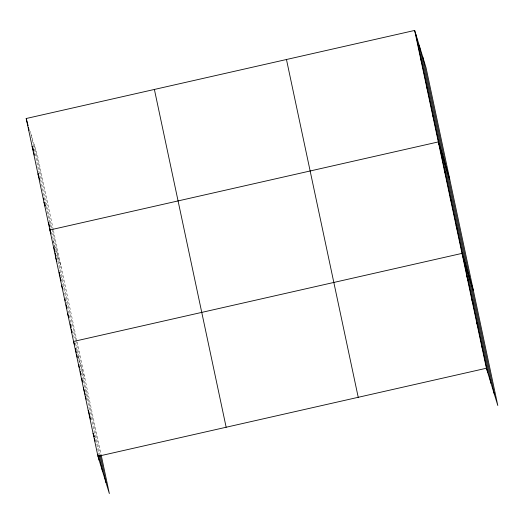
<?xml version="1.0" encoding="UTF-8"?>
<svg xmlns="http://www.w3.org/2000/svg" width="524" height="524" viewBox="0 0 524 524"><rect width="100%" height="100%" fill="white"/><g stroke="black" fill="none" stroke-linecap="round" stroke-linejoin="round"><path stroke-width="0.39" stroke-dasharray="2.62 1.97" d="M30.104 131.275L30.549 132.742M53.114 240.555L54.234 244.21M54.457 244.944L61.269 267.233M78.135 356.418L84.953 378.708M53.317 229.807L37.59 155.759L30.772 133.469L40.414 178.854M53.487 230.606L77.002 341.281M77.172 342.08L100.936 453.954M34.23 144.781L51.994 228.385M52.164 229.184L75.672 339.86M75.842 340.659L100.104 454.858M40.584 179.653L50.9 228.222M51.752 232.204L55.472 249.725M55.642 250.518L56.821 256.092M56.992 256.891L60.378 272.814M60.882 275.205L71.88 326.956M72.725 330.939L74.585 339.696M75.26 342.879L76.786 350.045M76.949 350.844L83.015 379.389M83.185 380.182L90.927 416.613M91.091 417.405L99.003 454.636"/><path stroke-width="0.79" d="M101.106 454.747L109.352 493.556L97.962 456.306L26.2 118.509L414.648 30.444L426.038 67.694L497.8 405.491L486.41 368.241L414.648 30.444M97.962 456.306L486.41 368.241M420.569 58.315L421.787 62.297M426.49 86.178L427.708 90.167M432.411 114.049L433.63 118.031M449.723 179.169L438.333 141.919L49.878 229.984L51.097 233.966M444.254 169.783L445.472 173.772M450.175 197.653L451.393 201.635M456.09 225.523L457.308 229.505M473.401 290.637L462.011 253.387L73.563 341.458L74.578 344.779M466.891 276.358L468.109 280.347M471.77 299.328L472.989 303.317M476.65 322.299L477.868 326.282M481.53 345.27L482.748 349.253M26.2 118.509L28.093 125.681M32.121 146.379L33.34 150.362L32.495 146.379M38.042 174.25L39.058 177.564M43.964 202.113L45.182 206.102L44.671 203.712M55.799 257.854L56.815 261.175M61.721 285.718L62.533 288.377M67.642 313.588L68.86 317.57M78.443 364.429L79.458 367.75M83.323 387.4L85.216 394.552M88.202 410.364L89.421 414.353M93.082 433.335L94.097 436.656M422.685 56.716L494.446 394.513M419.226 45.405L490.988 383.201M415.866 34.427L487.628 372.223M286.464 59.507L358.226 397.303M154.39 89.447L226.152 427.243M100.274 455.651L105.992 482.578M99.167 455.428L102.534 471.266M28.434 127.273L29.108 130.456M33.674 151.953L34.355 155.143M38.245 173.451L38.58 175.049M39.261 178.232L39.595 179.824M43.485 198.138L43.826 199.729M48.732 222.818L49.577 226.8M49.918 228.392L50.592 231.582M53.972 247.505L54.824 251.487M55.158 253.079L55.839 256.262M59.219 272.185L60.064 276.168M60.404 277.759L61.079 280.943M64.969 299.256L65.31 300.855M66.155 304.83L66.83 308.02M70.216 323.943L71.061 327.926M71.395 329.517L72.076 332.701M75.456 348.611L76.294 352.567M76.628 354.152L77.303 357.322M80.336 371.582L81.004 374.745M81.849 378.708L82.523 381.878M85.55 396.131L86.224 399.301M89.591 415.146L90.429 419.102M93.796 434.946L94.13 436.531M94.471 438.116L95.139 441.28M98.001 454.747L99.18 460.295"/></g></svg>
